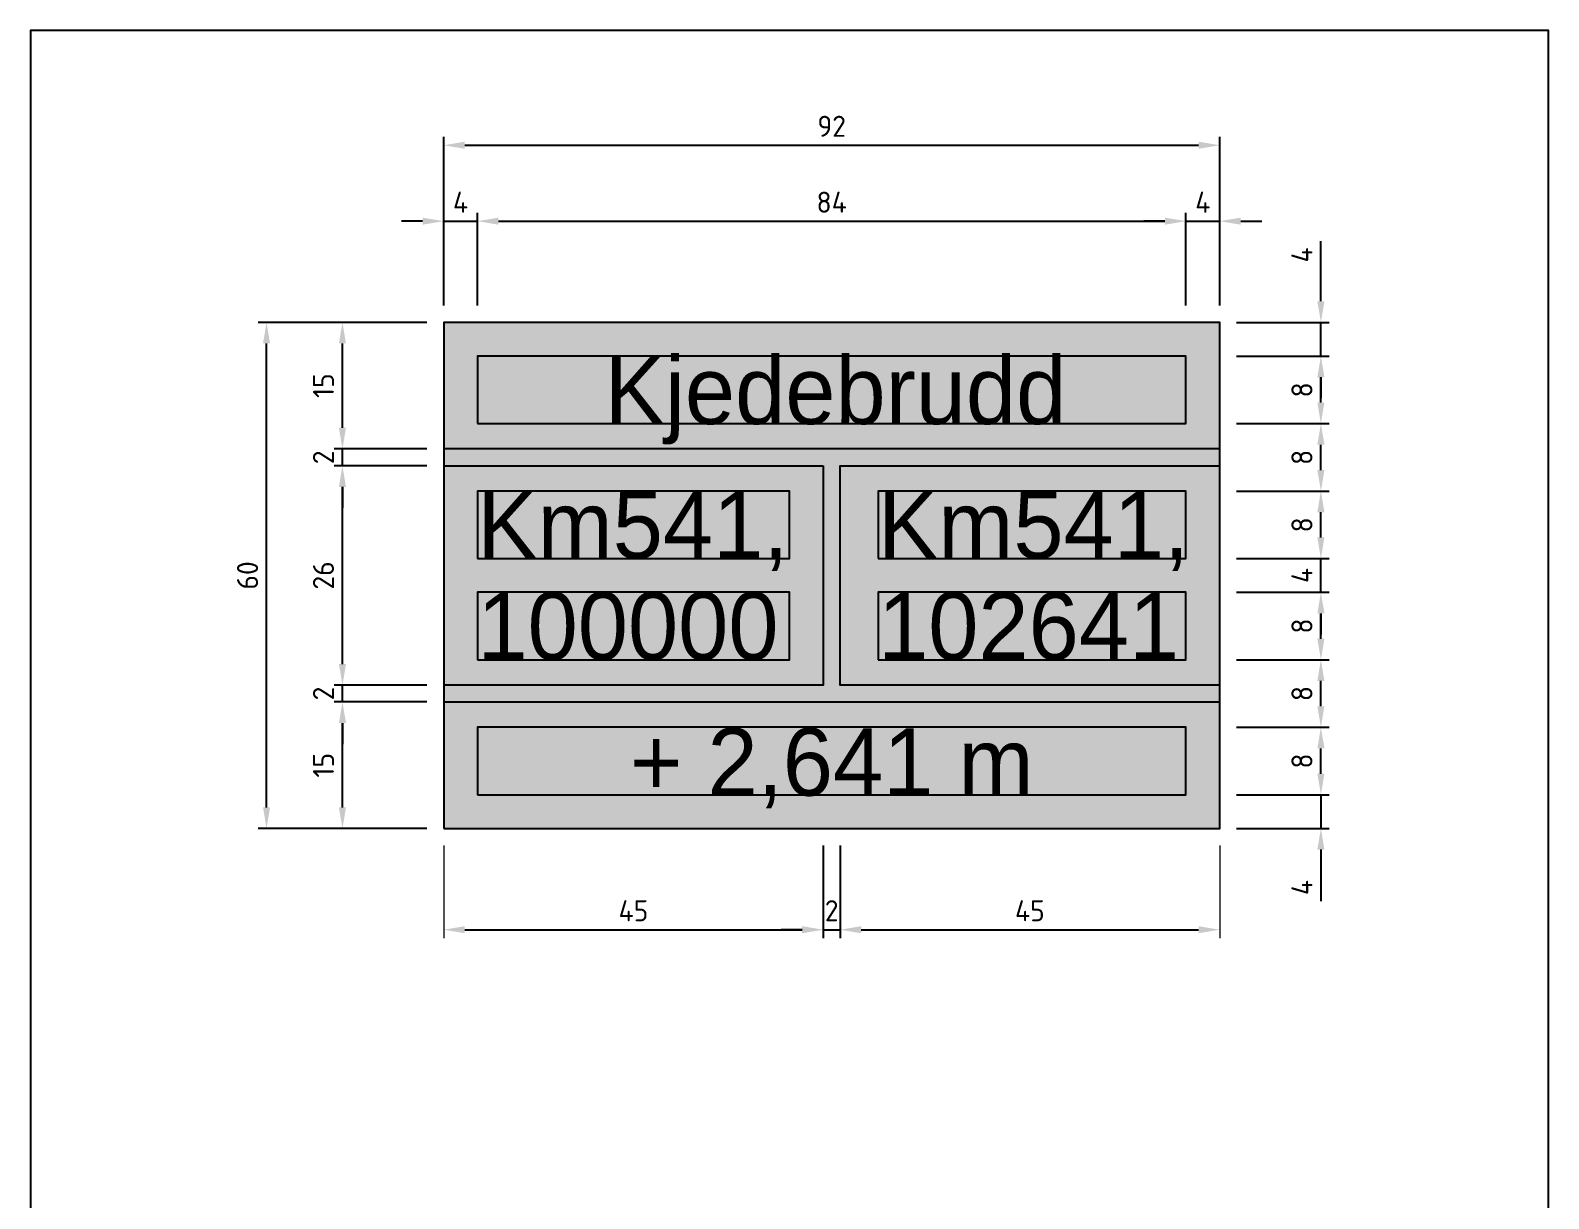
# Model space of a CAD drawing. Header units: millimetres. Extents: x 0 to 180, y 0 to 277.
# Drawn here: x 0 to 180, y 138.5 to 277 of the extents above; entities that cross this region are included whole.
import ezdxf
from ezdxf.enums import TextEntityAlignment as Align

# ---------------------------------------------------------------- set-up
doc = ezdxf.new("R2010")
doc.units = ezdxf.units.MM
for name, color, linetype in [('DIM-ISO_1-10', 4, 'Continuous'), ('RAMME', 7, 'Continuous'), ('Skilt', 7, 'Continuous'), ('Skilt-tekst', 250, 'Continuous'), ('Skravur-Sort', 250, 'Continuous')]:
    doc.layers.add(name, color=color, linetype=linetype)
doc.layers.add('Hjelpelinjer', color=41, linetype='Continuous', plot=False)
doc.layers.add('Skilt-kontur', color=4, linetype='Continuous', plot=False)
doc.layers.add('Skravur-Gul', color=7, linetype='Continuous', true_color=0xffcc1f)
doc.styles.add('ISO25', font='ISO3098.shx')
doc.styles.add('NSB Myriad Semibold', font='Myrsmbd.ttf')
doc.dimstyles.new('DIM-ISO_1-1', dxfattribs={"dimtxt": 2.5, "dimasz": 2.5, "dimexe": 1, "dimexo": 2, "dimgap": 1, "dimtad": 1, "dimdec": 0, "dimdsep": 46, "dimtxsty": 'ISO25', "dimcen": 0, "dimclrd": 256, "dimclre": 256, "dimclrt": 2, "dimadec": 0, "dimazin": 0, "dimtp": 0.1, "dimtm": 0.1, "dimtfac": 0.71, "dimtdec": 0, "dimtmove": 0, "dimatfit": 3, "dimfxl": 1, "dimtzin": 0, "dimarcsym": 0})

# ---------------------------------------------------------------- blocks, each defined once
blk = doc.blocks.new('*D32')
at = {"layer": 'Defpoints', "color": 0, "transparency": 16777216}
for p in [(141, 186.38), (153, 186.38), (141, 182.38)]:
    blk.add_point(p, dxfattribs=at)
at = {"layer": 'DIM-ISO_1-10', "lineweight": -2, "transparency": 16777216}
for p, q in [((153, 188.88), (153, 191.38)), ((143, 186.38), (154, 186.38)), ((153, 186.38), (153, 182.38)), ((143, 182.38), (154, 182.38)), ((153, 179.88), (153, 173.75))]:
    blk.add_line(p, q, dxfattribs=at)
at = {"layer": 'DIM-ISO_1-10', "transparency": 16777216}
for points in [[(152.58, 188.88), (153.42, 188.88), (153, 186.38)], [(152.58, 179.88), (153.42, 179.88), (153, 182.38)]]:
    blk.add_solid(points, dxfattribs=at)
at = {"layer": 'DIM-ISO_1-10', "color": 2, "transparency": 16777216, "insert": (150.75, 175.38), "char_height": 2.5, "attachment_point": 5, "rotation": 90, "style": 'ISO25'}
blk.add_mtext('4', dxfattribs=at)
blk = doc.blocks.new('*D33')
at = {"layer": 'Defpoints', "color": 0, "transparency": 16777216}
for p in [(141, 194.38), (153, 194.38), (141, 186.38)]:
    blk.add_point(p, dxfattribs=at)
at = {"layer": 'DIM-ISO_1-10', "lineweight": -2, "transparency": 16777216}
for p, q in [((143, 194.38), (154, 194.38)), ((153, 188.88), (153, 191.88)), ((143, 186.38), (154, 186.38))]:
    blk.add_line(p, q, dxfattribs=at)
at = {"layer": 'DIM-ISO_1-10', "transparency": 16777216}
for points in [[(152.58, 191.88), (153.42, 191.88), (153, 194.38)], [(152.58, 188.88), (153.42, 188.88), (153, 186.38)]]:
    blk.add_solid(points, dxfattribs=at)
at = {"layer": 'DIM-ISO_1-10', "color": 2, "transparency": 16777216, "insert": (150.75, 190.38), "char_height": 2.5, "attachment_point": 5, "rotation": 90, "style": 'ISO25'}
blk.add_mtext('8', dxfattribs=at)
blk = doc.blocks.new('*D34')
at = {"layer": 'Defpoints', "color": 0, "transparency": 16777216}
for p in [(141, 202.38), (153, 202.38), (141, 194.38)]:
    blk.add_point(p, dxfattribs=at)
at = {"layer": 'DIM-ISO_1-10', "lineweight": -2, "transparency": 16777216}
for p, q in [((143, 202.38), (154, 202.38)), ((153, 196.88), (153, 199.88)), ((143, 194.38), (154, 194.38))]:
    blk.add_line(p, q, dxfattribs=at)
at = {"layer": 'DIM-ISO_1-10', "transparency": 16777216}
for points in [[(152.58, 199.88), (153.42, 199.88), (153, 202.38)], [(152.58, 196.88), (153.42, 196.88), (153, 194.38)]]:
    blk.add_solid(points, dxfattribs=at)
at = {"layer": 'DIM-ISO_1-10', "color": 2, "transparency": 16777216, "insert": (150.75, 198.38), "char_height": 2.5, "attachment_point": 5, "rotation": 90, "style": 'ISO25'}
blk.add_mtext('8', dxfattribs=at)
blk = doc.blocks.new('*D35')
at = {"layer": 'Defpoints', "color": 0, "transparency": 16777216}
for p in [(141, 210.38), (153, 210.38), (141, 202.38)]:
    blk.add_point(p, dxfattribs=at)
at = {"layer": 'DIM-ISO_1-10', "lineweight": -2, "transparency": 16777216}
for p, q in [((143, 210.38), (154, 210.38)), ((153, 204.88), (153, 207.88)), ((143, 202.38), (154, 202.38))]:
    blk.add_line(p, q, dxfattribs=at)
at = {"layer": 'DIM-ISO_1-10', "transparency": 16777216}
for points in [[(152.58, 207.88), (153.42, 207.88), (153, 210.38)], [(152.58, 204.88), (153.42, 204.88), (153, 202.38)]]:
    blk.add_solid(points, dxfattribs=at)
at = {"layer": 'DIM-ISO_1-10', "color": 2, "transparency": 16777216, "insert": (150.75, 206.38), "char_height": 2.5, "attachment_point": 5, "rotation": 90, "style": 'ISO25'}
blk.add_mtext('8', dxfattribs=at)
blk = doc.blocks.new('*D36')
at = {"layer": 'Defpoints', "color": 0, "transparency": 16777216}
for p in [(141, 214.38), (153, 214.38), (141, 210.38)]:
    blk.add_point(p, dxfattribs=at)
at = {"layer": 'DIM-ISO_1-10', "lineweight": -2, "transparency": 16777216}
for p, q in [((153, 216.88), (153, 219.38)), ((143, 214.38), (154, 214.38)), ((153, 210.38), (153, 214.38)), ((143, 210.38), (154, 210.38)), ((153, 207.88), (153, 205.38))]:
    blk.add_line(p, q, dxfattribs=at)
at = {"layer": 'DIM-ISO_1-10', "transparency": 16777216}
for points in [[(152.58, 216.88), (153.42, 216.88), (153, 214.38)], [(152.58, 207.88), (153.42, 207.88), (153, 210.38)]]:
    blk.add_solid(points, dxfattribs=at)
at = {"layer": 'DIM-ISO_1-10', "color": 2, "transparency": 16777216, "insert": (150.75, 212.38), "char_height": 2.5, "attachment_point": 5, "rotation": 90, "style": 'ISO25'}
blk.add_mtext('4', dxfattribs=at)
blk = doc.blocks.new('*D37')
at = {"layer": 'Defpoints', "color": 0, "transparency": 16777216}
for p in [(141, 222.38), (153, 222.38), (141, 214.38)]:
    blk.add_point(p, dxfattribs=at)
at = {"layer": 'DIM-ISO_1-10', "lineweight": -2, "transparency": 16777216}
for p, q in [((143, 222.38), (154, 222.38)), ((153, 216.88), (153, 219.88)), ((143, 214.38), (154, 214.38))]:
    blk.add_line(p, q, dxfattribs=at)
at = {"layer": 'DIM-ISO_1-10', "transparency": 16777216}
for points in [[(152.58, 219.88), (153.42, 219.88), (153, 222.38)], [(152.58, 216.88), (153.42, 216.88), (153, 214.38)]]:
    blk.add_solid(points, dxfattribs=at)
at = {"layer": 'DIM-ISO_1-10', "color": 2, "transparency": 16777216, "insert": (150.75, 218.38), "char_height": 2.5, "attachment_point": 5, "rotation": 90, "style": 'ISO25'}
blk.add_mtext('8', dxfattribs=at)
blk = doc.blocks.new('*D38')
at = {"layer": 'Defpoints', "color": 0, "transparency": 16777216}
for p in [(141, 230.38), (153, 230.38), (141, 222.38)]:
    blk.add_point(p, dxfattribs=at)
at = {"layer": 'DIM-ISO_1-10', "lineweight": -2, "transparency": 16777216}
for p, q in [((143, 230.38), (154, 230.38)), ((153, 224.88), (153, 227.88)), ((143, 222.38), (154, 222.38))]:
    blk.add_line(p, q, dxfattribs=at)
at = {"layer": 'DIM-ISO_1-10', "transparency": 16777216}
for points in [[(152.58, 227.88), (153.42, 227.88), (153, 230.38)], [(152.58, 224.88), (153.42, 224.88), (153, 222.38)]]:
    blk.add_solid(points, dxfattribs=at)
at = {"layer": 'DIM-ISO_1-10', "color": 2, "transparency": 16777216, "insert": (150.75, 226.38), "char_height": 2.5, "attachment_point": 5, "rotation": 90, "style": 'ISO25'}
blk.add_mtext('8', dxfattribs=at)
blk = doc.blocks.new('*D39')
at = {"layer": 'Defpoints', "color": 0, "transparency": 16777216}
for p in [(141, 238.38), (153, 238.38), (141, 230.38)]:
    blk.add_point(p, dxfattribs=at)
at = {"layer": 'DIM-ISO_1-10', "lineweight": -2, "transparency": 16777216}
for p, q in [((143, 238.38), (154, 238.38)), ((153, 232.88), (153, 235.88)), ((143, 230.38), (154, 230.38))]:
    blk.add_line(p, q, dxfattribs=at)
at = {"layer": 'DIM-ISO_1-10', "transparency": 16777216}
for points in [[(152.58, 235.88), (153.42, 235.88), (153, 238.38)], [(152.58, 232.88), (153.42, 232.88), (153, 230.38)]]:
    blk.add_solid(points, dxfattribs=at)
at = {"layer": 'DIM-ISO_1-10', "color": 2, "transparency": 16777216, "insert": (150.75, 234.38), "char_height": 2.5, "attachment_point": 5, "rotation": 90, "style": 'ISO25'}
blk.add_mtext('8', dxfattribs=at)
blk = doc.blocks.new('*D40')
at = {"layer": 'Defpoints', "color": 0, "transparency": 16777216}
for p in [(141, 242.38), (153, 242.38), (141, 238.38)]:
    blk.add_point(p, dxfattribs=at)
at = {"layer": 'DIM-ISO_1-10', "lineweight": -2, "transparency": 16777216}
for p, q in [((153, 244.88), (153, 252)), ((143, 242.38), (154, 242.38)), ((153, 238.38), (153, 242.38)), ((143, 238.38), (154, 238.38)), ((153, 235.88), (153, 233.38))]:
    blk.add_line(p, q, dxfattribs=at)
at = {"layer": 'DIM-ISO_1-10', "transparency": 16777216}
for points in [[(152.58, 244.88), (153.42, 244.88), (153, 242.38)], [(152.58, 235.88), (153.42, 235.88), (153, 238.38)]]:
    blk.add_solid(points, dxfattribs=at)
at = {"layer": 'DIM-ISO_1-10', "color": 2, "transparency": 16777216, "insert": (150.75, 250.38), "char_height": 2.5, "attachment_point": 5, "rotation": 90, "style": 'ISO25'}
blk.add_mtext('4', dxfattribs=at)
blk = doc.blocks.new('*D41')
at = {"layer": 'Defpoints', "color": 0, "transparency": 16777216}
for p in [(53, 254.38), (49, 242.38), (53, 242.38)]:
    blk.add_point(p, dxfattribs=at)
at = {"layer": 'DIM-ISO_1-10', "lineweight": -2, "transparency": 16777216}
for p, q in [((46.5, 254.38), (44, 254.38)), ((49, 244.38), (49, 255.38)), ((49, 254.38), (53, 254.38)), ((53, 244.38), (53, 255.38)), ((55.5, 254.38), (58, 254.38))]:
    blk.add_line(p, q, dxfattribs=at)
at = {"layer": 'DIM-ISO_1-10', "transparency": 16777216}
for points in [[(46.5, 254.8), (46.5, 253.96), (49, 254.38)], [(55.5, 254.8), (55.5, 253.96), (53, 254.38)]]:
    blk.add_solid(points, dxfattribs=at)
at = {"layer": 'DIM-ISO_1-10', "color": 2, "transparency": 16777216, "insert": (51, 256.63), "char_height": 2.5, "attachment_point": 5, "style": 'ISO25'}
blk.add_mtext('4', dxfattribs=at)
blk = doc.blocks.new('*D42')
at = {"layer": 'Defpoints', "color": 0, "transparency": 16777216}
for p in [(137, 254.38), (53, 242.38), (137, 242.38)]:
    blk.add_point(p, dxfattribs=at)
at = {"layer": 'DIM-ISO_1-10', "lineweight": -2, "transparency": 16777216}
for p, q in [((53, 244.38), (53, 255.38)), ((55.5, 254.38), (134.5, 254.38)), ((137, 244.38), (137, 255.38))]:
    blk.add_line(p, q, dxfattribs=at)
at = {"layer": 'DIM-ISO_1-10', "transparency": 16777216}
for points in [[(55.5, 254.8), (55.5, 253.96), (53, 254.38)], [(134.5, 254.8), (134.5, 253.96), (137, 254.38)]]:
    blk.add_solid(points, dxfattribs=at)
at = {"layer": 'DIM-ISO_1-10', "color": 2, "transparency": 16777216, "insert": (95, 256.63), "char_height": 2.5, "attachment_point": 5, "style": 'ISO25'}
blk.add_mtext('84', dxfattribs=at)
blk = doc.blocks.new('*D43')
at = {"layer": 'Defpoints', "color": 0, "transparency": 16777216}
for p in [(141, 254.38), (137, 242.38), (141, 242.38)]:
    blk.add_point(p, dxfattribs=at)
at = {"layer": 'DIM-ISO_1-10', "lineweight": -2, "transparency": 16777216}
for p, q in [((134.5, 254.38), (132, 254.38)), ((137, 244.38), (137, 255.38)), ((137, 254.38), (141, 254.38)), ((141, 244.38), (141, 255.38)), ((143.5, 254.38), (146, 254.38))]:
    blk.add_line(p, q, dxfattribs=at)
at = {"layer": 'DIM-ISO_1-10', "transparency": 16777216}
for points in [[(134.5, 254.8), (134.5, 253.96), (137, 254.38)], [(143.5, 254.8), (143.5, 253.96), (141, 254.38)]]:
    blk.add_solid(points, dxfattribs=at)
at = {"layer": 'DIM-ISO_1-10', "color": 2, "transparency": 16777216, "insert": (139, 256.63), "char_height": 2.5, "attachment_point": 5, "style": 'ISO25'}
blk.add_mtext('4', dxfattribs=at)
blk = doc.blocks.new('*D44')
at = {"layer": 'Defpoints', "color": 0, "transparency": 16777216}
for p in [(141, 263.38), (49, 242.38), (141, 242.38)]:
    blk.add_point(p, dxfattribs=at)
at = {"layer": 'DIM-ISO_1-10', "lineweight": -2, "transparency": 16777216}
for p, q in [((49, 244.38), (49, 264.38)), ((51.5, 263.38), (138.5, 263.38)), ((141, 244.38), (141, 264.38))]:
    blk.add_line(p, q, dxfattribs=at)
at = {"layer": 'DIM-ISO_1-10', "transparency": 16777216}
for points in [[(51.5, 263.8), (51.5, 262.96), (49, 263.38)], [(138.5, 263.8), (138.5, 262.96), (141, 263.38)]]:
    blk.add_solid(points, dxfattribs=at)
at = {"layer": 'DIM-ISO_1-10', "color": 2, "transparency": 16777216, "insert": (95, 265.63), "char_height": 2.5, "attachment_point": 5, "style": 'ISO25'}
blk.add_mtext('92', dxfattribs=at)
blk = doc.blocks.new('*D45')
at = {"layer": 'Defpoints', "color": 0, "transparency": 16777216}
for p in [(37, 197.38), (49, 197.38), (49, 182.38)]:
    blk.add_point(p, dxfattribs=at)
at = {"layer": 'DIM-ISO_1-10', "lineweight": -2, "transparency": 16777216}
for p, q in [((47, 197.38), (36, 197.38)), ((37, 184.88), (37, 194.88)), ((47, 182.38), (36, 182.38))]:
    blk.add_line(p, q, dxfattribs=at)
at = {"layer": 'DIM-ISO_1-10', "transparency": 16777216}
for points in [[(36.58, 194.88), (37.42, 194.88), (37, 197.38)], [(36.58, 184.88), (37.42, 184.88), (37, 182.38)]]:
    blk.add_solid(points, dxfattribs=at)
at = {"layer": 'DIM-ISO_1-10', "color": 2, "transparency": 16777216, "insert": (34.75, 189.88), "char_height": 2.5, "attachment_point": 5, "rotation": 90, "style": 'ISO25'}
blk.add_mtext('15', dxfattribs=at)
blk = doc.blocks.new('*D46')
at = {"layer": 'Defpoints', "color": 0, "transparency": 16777216}
for p in [(37, 199.38), (49, 199.38), (49, 197.38)]:
    blk.add_point(p, dxfattribs=at)
at = {"layer": 'DIM-ISO_1-10', "lineweight": -2, "transparency": 16777216}
for p, q in [((37, 201.88), (37, 204.38)), ((47, 199.38), (36, 199.38)), ((37, 197.38), (37, 199.38)), ((47, 197.38), (36, 197.38)), ((37, 194.88), (37, 192.38))]:
    blk.add_line(p, q, dxfattribs=at)
at = {"layer": 'DIM-ISO_1-10', "transparency": 16777216}
for points in [[(36.58, 201.88), (37.42, 201.88), (37, 199.38)], [(36.58, 194.88), (37.42, 194.88), (37, 197.38)]]:
    blk.add_solid(points, dxfattribs=at)
at = {"layer": 'DIM-ISO_1-10', "color": 2, "transparency": 16777216, "insert": (34.75, 198.38), "char_height": 2.5, "attachment_point": 5, "rotation": 90, "style": 'ISO25'}
blk.add_mtext('2', dxfattribs=at)
blk = doc.blocks.new('*D47')
at = {"layer": 'Defpoints', "color": 0, "transparency": 16777216}
for p in [(37, 225.38), (49, 225.38), (49, 199.38)]:
    blk.add_point(p, dxfattribs=at)
at = {"layer": 'DIM-ISO_1-10', "lineweight": -2, "transparency": 16777216}
for p, q in [((47, 225.38), (36, 225.38)), ((37, 201.88), (37, 222.88)), ((47, 199.38), (36, 199.38))]:
    blk.add_line(p, q, dxfattribs=at)
at = {"layer": 'DIM-ISO_1-10', "transparency": 16777216}
for points in [[(36.58, 222.88), (37.42, 222.88), (37, 225.38)], [(36.58, 201.88), (37.42, 201.88), (37, 199.38)]]:
    blk.add_solid(points, dxfattribs=at)
at = {"layer": 'DIM-ISO_1-10', "color": 2, "transparency": 16777216, "insert": (34.75, 212.38), "char_height": 2.5, "attachment_point": 5, "rotation": 90, "style": 'ISO25'}
blk.add_mtext('26', dxfattribs=at)
blk = doc.blocks.new('*D48')
at = {"layer": 'Defpoints', "color": 0, "transparency": 16777216}
for p in [(37, 227.38), (49, 227.38), (49, 225.38)]:
    blk.add_point(p, dxfattribs=at)
at = {"layer": 'DIM-ISO_1-10', "lineweight": -2, "transparency": 16777216}
for p, q in [((37, 229.88), (37, 232.38)), ((47, 227.38), (36, 227.38)), ((37, 225.38), (37, 227.38)), ((47, 225.38), (36, 225.38)), ((37, 222.88), (37, 220.38))]:
    blk.add_line(p, q, dxfattribs=at)
at = {"layer": 'DIM-ISO_1-10', "transparency": 16777216}
for points in [[(36.58, 229.88), (37.42, 229.88), (37, 227.38)], [(36.58, 222.88), (37.42, 222.88), (37, 225.38)]]:
    blk.add_solid(points, dxfattribs=at)
at = {"layer": 'DIM-ISO_1-10', "color": 2, "transparency": 16777216, "insert": (34.75, 226.38), "char_height": 2.5, "attachment_point": 5, "rotation": 90, "style": 'ISO25'}
blk.add_mtext('2', dxfattribs=at)
blk = doc.blocks.new('*D49')
at = {"layer": 'Defpoints', "color": 0, "transparency": 16777216}
for p in [(37, 242.38), (49, 242.38), (49, 227.38)]:
    blk.add_point(p, dxfattribs=at)
at = {"layer": 'DIM-ISO_1-10', "lineweight": -2, "transparency": 16777216}
for p, q in [((47, 242.38), (36, 242.38)), ((37, 229.88), (37, 239.88)), ((47, 227.38), (36, 227.38))]:
    blk.add_line(p, q, dxfattribs=at)
at = {"layer": 'DIM-ISO_1-10', "transparency": 16777216}
for points in [[(36.58, 239.88), (37.42, 239.88), (37, 242.38)], [(36.58, 229.88), (37.42, 229.88), (37, 227.38)]]:
    blk.add_solid(points, dxfattribs=at)
at = {"layer": 'DIM-ISO_1-10', "color": 2, "transparency": 16777216, "insert": (34.75, 234.88), "char_height": 2.5, "attachment_point": 5, "rotation": 90, "style": 'ISO25'}
blk.add_mtext('15', dxfattribs=at)
blk = doc.blocks.new('*D50')
at = {"layer": 'Defpoints', "color": 0, "transparency": 16777216}
for p in [(28, 242.38), (49, 242.38), (49, 182.38)]:
    blk.add_point(p, dxfattribs=at)
at = {"layer": 'DIM-ISO_1-10', "lineweight": -2, "transparency": 16777216}
for p, q in [((47, 242.38), (27, 242.38)), ((28, 184.88), (28, 239.88)), ((47, 182.38), (27, 182.38))]:
    blk.add_line(p, q, dxfattribs=at)
at = {"layer": 'DIM-ISO_1-10', "transparency": 16777216}
for points in [[(27.58, 239.88), (28.42, 239.88), (28, 242.38)], [(27.58, 184.88), (28.42, 184.88), (28, 182.38)]]:
    blk.add_solid(points, dxfattribs=at)
at = {"layer": 'DIM-ISO_1-10', "color": 2, "transparency": 16777216, "insert": (25.75, 212.38), "char_height": 2.5, "attachment_point": 5, "rotation": 90, "style": 'ISO25'}
blk.add_mtext('60', dxfattribs=at)
blk = doc.blocks.new('*D51')
at = {"layer": 'Defpoints', "color": 0, "transparency": 16777216}
for p in [(49, 182.38), (94, 182.38), (94, 170.38)]:
    blk.add_point(p, dxfattribs=at)
at = {"layer": 'DIM-ISO_1-10', "lineweight": 9, "transparency": 16777216}
for p, q in [((49, 180.38), (49, 169.38)), ((94, 180.38), (94, 169.38))]:
    blk.add_line(p, q, dxfattribs=at)
at = {"layer": 'DIM-ISO_1-10', "lineweight": -2, "transparency": 16777216}
blk.add_line((51.5, 170.38), (91.5, 170.38), dxfattribs=at)
at = {"layer": 'DIM-ISO_1-10', "transparency": 16777216}
for points in [[(51.5, 170.8), (51.5, 169.96), (49, 170.38)], [(91.5, 170.8), (91.5, 169.96), (94, 170.38)]]:
    blk.add_solid(points, dxfattribs=at)
at = {"layer": 'DIM-ISO_1-10', "color": 2, "transparency": 16777216, "insert": (71.5, 172.63), "char_height": 2.5, "attachment_point": 5, "style": 'ISO25'}
blk.add_mtext('45', dxfattribs=at)
blk = doc.blocks.new('*D52')
at = {"layer": 'Defpoints', "color": 0, "transparency": 16777216}
for p in [(94, 182.38), (96, 182.38), (96, 170.38)]:
    blk.add_point(p, dxfattribs=at)
at = {"layer": 'DIM-ISO_1-10', "lineweight": -2, "transparency": 16777216}
for p, q in [((94, 180.38), (94, 169.38)), ((96, 180.38), (96, 169.38)), ((91.5, 170.38), (89, 170.38)), ((94, 170.38), (96, 170.38)), ((98.5, 170.38), (101, 170.38))]:
    blk.add_line(p, q, dxfattribs=at)
at = {"layer": 'DIM-ISO_1-10', "transparency": 16777216}
for points in [[(91.5, 170.8), (91.5, 169.96), (94, 170.38)], [(98.5, 170.8), (98.5, 169.96), (96, 170.38)]]:
    blk.add_solid(points, dxfattribs=at)
at = {"layer": 'DIM-ISO_1-10', "color": 2, "transparency": 16777216, "insert": (95, 172.63), "char_height": 2.5, "attachment_point": 5, "style": 'ISO25'}
blk.add_mtext('2', dxfattribs=at)
blk = doc.blocks.new('*D53')
at = {"layer": 'Defpoints', "color": 0, "transparency": 16777216}
for p in [(96, 182.38), (141, 182.38), (141, 170.38)]:
    blk.add_point(p, dxfattribs=at)
at = {"layer": 'DIM-ISO_1-10', "lineweight": 9, "transparency": 16777216}
for p, q in [((96, 180.38), (96, 169.38)), ((141, 180.38), (141, 169.38))]:
    blk.add_line(p, q, dxfattribs=at)
at = {"layer": 'DIM-ISO_1-10', "lineweight": -2, "transparency": 16777216}
blk.add_line((98.5, 170.38), (138.5, 170.38), dxfattribs=at)
at = {"layer": 'DIM-ISO_1-10', "transparency": 16777216}
for points in [[(98.5, 170.8), (98.5, 169.96), (96, 170.38)], [(138.5, 170.8), (138.5, 169.96), (141, 170.38)]]:
    blk.add_solid(points, dxfattribs=at)
at = {"layer": 'DIM-ISO_1-10', "color": 2, "transparency": 16777216, "insert": (118.5, 172.63), "char_height": 2.5, "attachment_point": 5, "style": 'ISO25'}
blk.add_mtext('45', dxfattribs=at)

msp = doc.modelspace()

# ---------------------------------------------------------------- hatches: boundary and pattern name
at = {"layer": 'Skravur-Gul'}
h = msp.add_hatch(color=256, dxfattribs=at)
h.dxf.hatch_style = 1
h.paths.add_polyline_path([(49, 182.38), (141, 182.38), (141, 242.38), (49, 242.38)])
h.paths.add_polyline_path([(94, 225.38), (94, 199.38), (49, 199.38), (49, 197.38), (141, 197.38), (141, 199.38), (96, 199.38), (96, 225.38), (141, 225.38), (141, 227.38), (49, 227.38), (49, 225.38)], flags=16)
at = {"layer": 'Skravur-Sort'}
msp.add_hatch(color=256, dxfattribs=at).paths.add_polyline_path([(94, 225.38), (94, 199.38), (49, 199.38), (49, 197.38), (141, 197.38), (141, 199.38), (96, 199.38), (96, 225.38), (141, 225.38), (141, 227.38), (49, 227.38), (49, 225.38)])

# ---------------------------------------------------------------- linework, layer by layer
at = {"layer": 'Hjelpelinjer'}
for points in [[(53, 230.38), (137, 230.38), (137, 238.38), (53, 238.38)], [(53, 214.38), (90, 214.38), (90, 222.38), (53, 222.38)], [(100.5, 214.38), (137, 214.38), (137, 222.38), (100.5, 222.38)], [(53, 202.38), (90, 202.38), (90, 210.38), (53, 210.38)], [(100.5, 202.38), (137, 202.38), (137, 210.38), (100.5, 210.38)], [(53, 186.38), (137, 186.38), (137, 194.38), (53, 194.38)]]:
    msp.add_lwpolyline(points, close=True, dxfattribs=at)
at = {"layer": 'RAMME'}
msp.add_lwpolyline([(0, 0), (180, 0), (180, 277), (0, 277)], close=True, dxfattribs=at)
at = {"layer": 'Skilt'}
msp.add_lwpolyline([(49, 182.38), (141, 182.38), (141, 242.38), (49, 242.38), (49, 182.38)], close=True, dxfattribs=at)
at = {"layer": 'Skilt-kontur'}
msp.add_lwpolyline([(94, 225.38), (94, 199.38), (49, 199.38), (49, 197.38), (141, 197.38), (141, 199.38), (96, 199.38), (96, 225.38), (141, 225.38), (141, 227.38), (49, 227.38), (49, 225.38), (94, 225.38)], close=True, dxfattribs=at)

# ---------------------------------------------------------------- texts
at = {"layer": 'Skilt-tekst', "style": 'NSB Myriad Semibold'}
for s, p in [('Kjedebrudd', (95.45, 233.33)), ('+ 2,641 m', (95, 189.59))]:
    msp.add_text(s, height=8, dxfattribs=at).set_placement(p, align=Align.MIDDLE)
at = {"layer": 'Skilt-tekst', "char_height": 8, "attachment_point": 1, "style": 'NSB Myriad Semibold'}
for s, insert in [('Km541,', (53, 222.38)), ('Km541,', (100.5, 222.38)), ('100000', (53, 210.38)), ('102641', (100.5, 210.38))]:
    msp.add_mtext_dynamic_manual_height_columns(s, width=36.5, gutter_width=65, heights=[8], dxfattribs=dict(at, insert=insert))

# ---------------------------------------------------------------- dimensions: what is measured, and where the dimension line sits
at = {"layer": 'DIM-ISO_1-10'}
for base, p1, p2, picture, middle in [((141, 263.38), (49, 242.38), (141, 242.38), '*D44', (95, 265.63)), ((53, 254.38), (49, 242.38), (53, 242.38), '*D41', (51, 256.63)), ((137, 254.38), (53, 242.38), (137, 242.38), '*D42', (95, 256.63)), ((141, 254.38), (137, 242.38), (141, 242.38), '*D43', (139, 256.63))]:
    dim = msp.add_linear_dim(base=base, p1=p1, p2=p2, dimstyle='DIM-ISO_1-1', dxfattribs=at)
    dim.commit()
    dim.dimension.update_dxf_attribs({"geometry": picture, "text_midpoint": middle})
for base, p1, p2, picture, middle in [((153, 242.38), (141, 238.38), (141, 242.38), '*D40', (153, 250.38)), ((37, 227.38), (49, 225.38), (49, 227.38), '*D48', (37, 226.38)), ((153, 214.38), (141, 210.38), (141, 214.38), '*D36', (153, 212.38)), ((37, 199.38), (49, 197.38), (49, 199.38), '*D46', (37, 198.38)), ((153, 186.38), (141, 182.38), (141, 186.38), '*D32', (153, 175.38))]:
    dim = msp.add_linear_dim(base=base, p1=p1, p2=p2, angle=90, dimstyle='DIM-ISO_1-1', dxfattribs=at)
    dim.commit()
    dim.dimension.update_dxf_attribs({"geometry": picture, "text_midpoint": middle, "dimtype": 160})
for base, p1, p2, picture, middle in [((28, 242.38), (49, 182.38), (49, 242.38), '*D50', (25.75, 212.38)), ((37, 242.38), (49, 227.38), (49, 242.38), '*D49', (34.75, 234.88)), ((153, 238.38), (141, 230.38), (141, 238.38), '*D39', (150.75, 234.38)), ((153, 230.38), (141, 222.38), (141, 230.38), '*D38', (150.75, 226.38)), ((37, 225.38), (49, 199.38), (49, 225.38), '*D47', (34.75, 212.38)), ((153, 222.38), (141, 214.38), (141, 222.38), '*D37', (150.75, 218.38)), ((153, 210.38), (141, 202.38), (141, 210.38), '*D35', (150.75, 206.38)), ((153, 202.38), (141, 194.38), (141, 202.38), '*D34', (150.75, 198.38)), ((37, 197.38), (49, 182.38), (49, 197.38), '*D45', (34.75, 189.88)), ((153, 194.38), (141, 186.38), (141, 194.38), '*D33', (150.75, 190.38))]:
    dim = msp.add_linear_dim(base=base, p1=p1, p2=p2, angle=90, dimstyle='DIM-ISO_1-1', dxfattribs=at)
    dim.commit()
    dim.dimension.update_dxf_attribs({"geometry": picture, "text_midpoint": middle})
for base, p1, p2, picture, middle in [((94, 170.38), (49, 182.38), (94, 182.38), '*D51', (71.5, 172.63)), ((141, 170.38), (96, 182.38), (141, 182.38), '*D53', (118.5, 172.63))]:
    dim = msp.add_linear_dim(base=base, p1=p1, p2=p2, dimstyle='DIM-ISO_1-1', override={"dimdec": 0, "dimlwe": 9}, dxfattribs=at)
    dim.commit()
    dim.dimension.update_dxf_attribs({"geometry": picture, "text_midpoint": middle})
dim = msp.add_linear_dim(base=(96, 170.38), p1=(94, 182.38), p2=(96, 182.38), dimstyle='DIM-ISO_1-1', dxfattribs=at)
dim.commit()
dim.dimension.update_dxf_attribs({"geometry": '*D52', "text_midpoint": (95, 170.38), "dimtype": 160})

doc.saveas('drawing.dxf')
